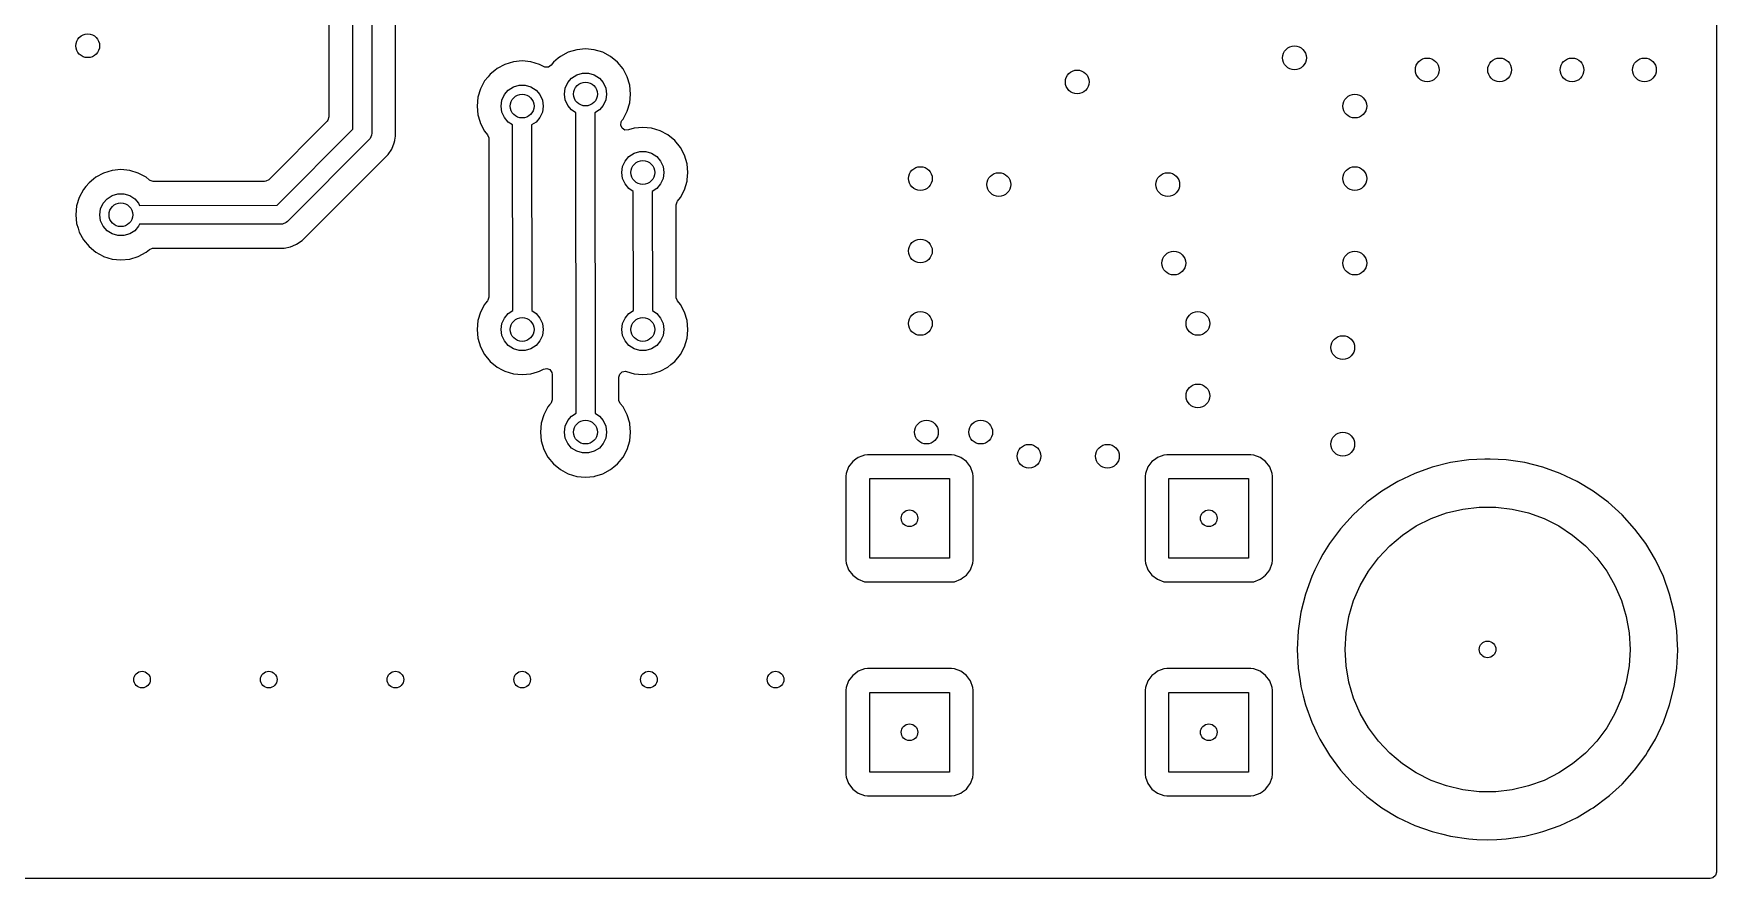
# Model space of a CAD drawing. Extents: x 0.01 to 3.19, y 0.01 to 2.39.
# Drawn here: x 1.795 to 3.19, y 0.01 to 0.71 of the extents above; entities that cross this region are included whole.
import ezdxf

# ---------------------------------------------------------------- set-up
doc = ezdxf.new("R2010")
doc.units = 0
doc.header["$MEASUREMENT"] = 0
doc.layers.add('BLACK', color=7, linetype='CONTINUOUS')

msp = doc.modelspace()

# ---------------------------------------------------------------- linework, layer by layer
at = {"layer": 'BLACK', "linetype": 'CONTINUOUS'}
for p, q in [((3.1896, 2.3846), (3.1896, 0.0154)), ((2.0598, 0.6309), (2.0596, 0.9369)), ((2.0752, 0.9369), (2.0754, 0.6275)), ((2.0399, 0.9257), (2.0399, 0.641)), ((2.0951, 0.65), (2.0951, 0.9257)), ((2.2525, 0.6974), (2.2452, 0.6967)), ((2.2598, 0.6967), (2.2525, 0.6974)), ((2.2525, 0.6974), (2.2525, 0.6974)), ((2.1857, 0.6846), (2.1792, 0.6811)), ((2.1927, 0.6867), (2.1857, 0.6846)), ((2.2, 0.6874), (2.1927, 0.6867)), ((2.1927, 0.6867), (2.1927, 0.6867)), ((2.1927, 0.6867), (2.1927, 0.6867)), ((2.2073, 0.6867), (2.2, 0.6874)), ((2.2, 0.6874), (2.2, 0.6874)), ((2.2143, 0.6846), (2.2073, 0.6867)), ((2.2073, 0.6867), (2.2073, 0.6867)), ((2.2073, 0.6867), (2.2073, 0.6867)), ((2.2178, 0.6827), (2.2143, 0.6846)), ((2.224, 0.6839), (2.2217, 0.6823)), ((2.2261, 0.6864), (2.224, 0.6839)), ((2.2299, 0.6896), (2.2261, 0.6864)), ((2.2317, 0.6911), (2.2299, 0.6896)), ((2.2382, 0.6946), (2.2317, 0.6911)), ((2.2317, 0.6911), (2.2317, 0.6911)), ((2.2317, 0.6911), (2.2317, 0.6911)), ((2.2452, 0.6967), (2.2382, 0.6946)), ((2.2452, 0.6967), (2.2452, 0.6967)), ((2.2452, 0.6967), (2.2452, 0.6967)), ((2.2668, 0.6946), (2.2598, 0.6967)), ((2.2598, 0.6967), (2.2598, 0.6967)), ((2.2598, 0.6967), (2.2598, 0.6967)), ((2.2733, 0.6911), (2.2668, 0.6946)), ((2.2789, 0.6864), (2.2733, 0.6911)), ((2.2836, 0.6808), (2.2789, 0.6864)), ((2.1689, 0.6708), (2.1654, 0.6643)), ((2.1718, 0.6743), (2.1689, 0.6708)), ((2.1689, 0.6708), (2.1689, 0.6708)), ((2.1736, 0.6764), (2.1718, 0.6743)), ((2.1774, 0.6796), (2.1736, 0.6764)), ((2.1792, 0.6811), (2.1774, 0.6796)), ((2.1792, 0.6811), (2.1792, 0.6811)), ((2.1792, 0.6811), (2.1792, 0.6811)), ((2.2189, 0.6823), (2.2178, 0.6827)), ((2.2217, 0.6823), (2.2189, 0.6823)), ((2.2357, 0.6649), (2.2378, 0.6695)), ((2.2378, 0.6695), (2.241, 0.6732)), ((2.241, 0.6732), (2.2452, 0.6759)), ((2.2452, 0.6759), (2.25, 0.6773)), ((2.25, 0.6773), (2.255, 0.6773)), ((2.255, 0.6773), (2.2598, 0.6759)), ((2.2598, 0.6759), (2.264, 0.6732)), ((2.264, 0.6732), (2.2672, 0.6695)), ((2.2672, 0.6695), (2.2693, 0.6649)), ((2.2871, 0.6743), (2.2836, 0.6808)), ((2.2892, 0.6673), (2.2871, 0.6743)), ((2.1633, 0.6573), (2.1626, 0.65)), ((2.1654, 0.6643), (2.1633, 0.6573)), ((2.1633, 0.6573), (2.1633, 0.6573)), ((2.1633, 0.6573), (2.1633, 0.6573)), ((2.1832, 0.6549), (2.1853, 0.6595)), ((2.1853, 0.6595), (2.1885, 0.6632)), ((2.1885, 0.6632), (2.1927, 0.6659)), ((2.1927, 0.6659), (2.1975, 0.6673)), ((2.1975, 0.6673), (2.2025, 0.6673)), ((2.2025, 0.6673), (2.2073, 0.6659)), ((2.2073, 0.6659), (2.2115, 0.6632)), ((2.2115, 0.6632), (2.2147, 0.6595)), ((2.2147, 0.6595), (2.2168, 0.6549)), ((2.235, 0.66), (2.2357, 0.6649)), ((2.2357, 0.6551), (2.235, 0.66)), ((2.2693, 0.6649), (2.27, 0.66)), ((2.27, 0.66), (2.2693, 0.6551)), ((2.2899, 0.66), (2.2892, 0.6673)), ((2.2892, 0.6527), (2.2899, 0.66)), ((2.0951, 0.6248), (2.0951, 0.65)), ((2.1626, 0.65), (2.1633, 0.6427)), ((2.1626, 0.65), (2.1626, 0.65)), ((2.1633, 0.6427), (2.1633, 0.6427)), ((2.1633, 0.6427), (2.1633, 0.6427)), ((2.1633, 0.6427), (2.1649, 0.6375)), ((2.1825, 0.65), (2.1832, 0.6549)), ((2.1832, 0.6451), (2.1825, 0.65)), ((2.1853, 0.6405), (2.1832, 0.6451)), ((2.2168, 0.6451), (2.2147, 0.6405)), ((2.2168, 0.6549), (2.2175, 0.65)), ((2.2175, 0.65), (2.2168, 0.6451)), ((2.2378, 0.6505), (2.2357, 0.6551)), ((2.241, 0.6468), (2.2378, 0.6505)), ((2.2446, 0.6444), (2.241, 0.6468)), ((2.2448, 0.3956), (2.2446, 0.6444)), ((2.264, 0.6468), (2.2602, 0.6444)), ((2.2602, 0.6444), (2.2604, 0.3956)), ((2.2672, 0.6505), (2.264, 0.6468)), ((2.2693, 0.6551), (2.2672, 0.6505)), ((2.2836, 0.6392), (2.2871, 0.6457)), ((2.2871, 0.6457), (2.2892, 0.6527)), ((2.0385, 0.6375), (1.99, 0.589)), ((1.9969, 0.5679), (2.0598, 0.6309)), ((2.0391, 0.6383), (2.0385, 0.6375)), ((2.0399, 0.641), (2.0391, 0.6383)), ((2.0754, 0.6275), (2.0752, 0.626)), ((2.1649, 0.6375), (2.1654, 0.6357)), ((2.1654, 0.6357), (2.1689, 0.6292)), ((2.1689, 0.6292), (2.1713, 0.6263)), ((2.1885, 0.6368), (2.1853, 0.6405)), ((2.1921, 0.6344), (2.1885, 0.6368)), ((2.1923, 0.4806), (2.1921, 0.6344)), ((2.2115, 0.6368), (2.2077, 0.6344)), ((2.2077, 0.6344), (2.2079, 0.4806)), ((2.2147, 0.6405), (2.2115, 0.6368)), ((2.2817, 0.6343), (2.282, 0.637)), ((2.2828, 0.6317), (2.2817, 0.6343)), ((2.282, 0.637), (2.2827, 0.6382)), ((2.2827, 0.6382), (2.2836, 0.6392)), ((2.2852, 0.6302), (2.2828, 0.6317)), ((2.2836, 0.6392), (2.2836, 0.6392)), ((2.2836, 0.6392), (2.2836, 0.6392)), ((2.288, 0.6303), (2.2852, 0.6302)), ((2.2927, 0.6317), (2.288, 0.6303)), ((2.3, 0.6324), (2.2927, 0.6317)), ((2.3073, 0.6317), (2.3, 0.6324)), ((2.3, 0.6324), (2.3, 0.6324)), ((2.3143, 0.6296), (2.3073, 0.6317)), ((2.3073, 0.6317), (2.3073, 0.6317)), ((2.3073, 0.6317), (2.3073, 0.6317)), ((2.3208, 0.6261), (2.3143, 0.6296)), ((2.074, 0.6231), (2.0056, 0.5544)), ((2.0752, 0.626), (2.074, 0.6231)), ((2.0889, 0.6099), (2.0919, 0.6144)), ((2.0919, 0.6144), (2.094, 0.6195)), ((2.094, 0.6195), (2.0944, 0.6214)), ((2.094, 0.6195), (2.094, 0.6195)), ((2.094, 0.6195), (2.094, 0.6195)), ((2.0944, 0.6214), (2.0949, 0.6237)), ((2.0944, 0.6214), (2.0944, 0.6214)), ((2.0949, 0.6237), (2.0951, 0.6248)), ((2.1713, 0.6263), (2.1724, 0.6237)), ((2.1724, 0.6237), (2.1724, 0.6232)), ((2.1724, 0.6232), (2.1724, 0.4918)), ((2.3264, 0.6214), (2.3208, 0.6261)), ((2.3311, 0.6158), (2.3264, 0.6214)), ((2.3346, 0.6093), (2.3311, 0.6158)), ((2.0176, 0.5386), (2.0889, 0.6099)), ((2.2825, 0.595), (2.2832, 0.5999)), ((2.2832, 0.5999), (2.2853, 0.6045)), ((2.2853, 0.6045), (2.2885, 0.6082)), ((2.2885, 0.6082), (2.2927, 0.6109)), ((2.2927, 0.6109), (2.2975, 0.6123)), ((2.2975, 0.6123), (2.3025, 0.6123)), ((2.3025, 0.6123), (2.3073, 0.6109)), ((2.3073, 0.6109), (2.3115, 0.6082)), ((2.3115, 0.6082), (2.3147, 0.6045)), ((2.3147, 0.6045), (2.3168, 0.5999)), ((2.3168, 0.5999), (2.3175, 0.595)), ((2.3367, 0.6023), (2.3346, 0.6093)), ((2.3374, 0.595), (2.3367, 0.6023)), ((2.3367, 0.6023), (2.3367, 0.6023)), ((2.3367, 0.6023), (2.3367, 0.6023)), ((1.8411, 0.5864), (1.8384, 0.5833)), ((1.8449, 0.5896), (1.8411, 0.5864)), ((1.8467, 0.5911), (1.8449, 0.5896)), ((1.8532, 0.5946), (1.8467, 0.5911)), ((1.8467, 0.5911), (1.8467, 0.5911)), ((1.8467, 0.5911), (1.8467, 0.5911)), ((1.8602, 0.5967), (1.8532, 0.5946)), ((1.8675, 0.5974), (1.8602, 0.5967)), ((1.8602, 0.5967), (1.8602, 0.5967)), ((1.8602, 0.5967), (1.8602, 0.5967)), ((1.8748, 0.5967), (1.8675, 0.5974)), ((1.8675, 0.5974), (1.8675, 0.5974)), ((1.8818, 0.5946), (1.8748, 0.5967)), ((1.8748, 0.5967), (1.8748, 0.5967)), ((1.8748, 0.5967), (1.8748, 0.5967)), ((1.8883, 0.5911), (1.8818, 0.5946)), ((1.8908, 0.589), (1.8883, 0.5911)), ((1.8912, 0.5887), (1.8908, 0.589)), ((1.8917, 0.5884), (1.8912, 0.5887)), ((1.8943, 0.5876), (1.8917, 0.5884)), ((1.9865, 0.5876), (1.8943, 0.5876)), ((1.9876, 0.5877), (1.9865, 0.5876)), ((1.99, 0.589), (1.9876, 0.5877)), ((2.2832, 0.5901), (2.2825, 0.595)), ((2.2853, 0.5855), (2.2832, 0.5901)), ((2.3168, 0.5901), (2.3147, 0.5855)), ((2.3175, 0.595), (2.3168, 0.5901)), ((2.3346, 0.5807), (2.3367, 0.5877)), ((2.3367, 0.5877), (2.3368, 0.589)), ((2.3368, 0.589), (2.3374, 0.595)), ((2.3374, 0.595), (2.3374, 0.595)), ((1.8329, 0.5743), (1.8308, 0.5673)), ((1.8364, 0.5808), (1.8329, 0.5743)), ((1.8384, 0.5833), (1.8364, 0.5808)), ((1.8364, 0.5808), (1.8364, 0.5808)), ((1.8528, 0.5695), (1.856, 0.5732)), ((1.856, 0.5732), (1.8602, 0.5759)), ((1.8602, 0.5759), (1.865, 0.5773)), ((1.865, 0.5773), (1.87, 0.5773)), ((1.87, 0.5773), (1.8748, 0.5759)), ((1.8748, 0.5759), (1.879, 0.5732)), ((1.879, 0.5732), (1.8822, 0.5695)), ((2.2885, 0.5818), (2.2853, 0.5855)), ((2.2921, 0.5794), (2.2885, 0.5818)), ((2.2923, 0.4806), (2.2921, 0.5794)), ((2.3115, 0.5818), (2.3077, 0.5794)), ((2.3077, 0.5794), (2.3079, 0.4806)), ((2.3147, 0.5855), (2.3115, 0.5818)), ((2.3287, 0.5713), (2.3311, 0.5742)), ((2.3311, 0.5742), (2.3346, 0.5807)), ((2.3311, 0.5742), (2.3311, 0.5742)), ((1.8308, 0.5673), (1.8301, 0.56)), ((1.8301, 0.56), (1.8301, 0.56)), ((1.8301, 0.56), (1.8308, 0.5527)), ((1.8308, 0.5673), (1.8308, 0.5673)), ((1.8308, 0.5673), (1.8308, 0.5673)), ((1.85, 0.56), (1.8507, 0.5649)), ((1.8507, 0.5551), (1.85, 0.56)), ((1.8507, 0.5649), (1.8528, 0.5695)), ((1.8822, 0.5695), (1.883, 0.5677)), ((1.883, 0.5677), (1.9969, 0.5679)), ((2.3276, 0.5682), (2.3284, 0.5708)), ((2.3276, 0.4918), (2.3276, 0.5682)), ((2.3284, 0.5708), (2.3287, 0.5713)), ((1.8308, 0.5527), (1.8308, 0.5527)), ((1.8308, 0.5527), (1.8308, 0.5527)), ((1.8308, 0.5527), (1.832, 0.5489)), ((1.832, 0.5489), (1.8329, 0.5457)), ((1.8329, 0.5457), (1.8364, 0.5392)), ((1.8528, 0.5505), (1.8507, 0.5551)), ((1.856, 0.5468), (1.8528, 0.5505)), ((1.8602, 0.5441), (1.856, 0.5468)), ((1.865, 0.5427), (1.8602, 0.5441)), ((1.8748, 0.5441), (1.87, 0.5427)), ((1.879, 0.5468), (1.8748, 0.5441)), ((1.8822, 0.5505), (1.879, 0.5468)), ((1.883, 0.5521), (1.8822, 0.5505)), ((2.0015, 0.5523), (1.883, 0.5521)), ((2.0044, 0.5535), (2.0015, 0.5523)), ((2.0056, 0.5544), (2.0044, 0.5535)), ((1.8364, 0.5392), (1.8411, 0.5336)), ((1.8411, 0.5336), (1.8467, 0.5289)), ((1.87, 0.5427), (1.865, 0.5427)), ((1.8883, 0.5289), (1.8912, 0.5313)), ((1.8912, 0.5313), (1.8938, 0.5324)), ((1.8938, 0.5324), (1.8943, 0.5324)), ((1.8943, 0.5324), (2.0027, 0.5324)), ((2.0027, 0.5324), (2.008, 0.5335)), ((2.008, 0.5335), (2.0101, 0.5343)), ((2.008, 0.5335), (2.008, 0.5335)), ((2.0101, 0.5343), (2.0131, 0.5356)), ((2.0131, 0.5356), (2.0176, 0.5386)), ((1.8467, 0.5289), (1.8527, 0.5257)), ((1.8527, 0.5257), (1.8532, 0.5254)), ((1.8532, 0.5254), (1.8602, 0.5233)), ((1.8602, 0.5233), (1.8602, 0.5233)), ((1.8602, 0.5233), (1.8602, 0.5233)), ((1.8602, 0.5233), (1.8675, 0.5226)), ((1.8675, 0.5226), (1.8748, 0.5233)), ((1.8675, 0.5226), (1.8675, 0.5226)), ((1.8675, 0.5226), (1.8675, 0.5226)), ((1.8748, 0.5233), (1.8818, 0.5254)), ((1.8748, 0.5233), (1.8748, 0.5233)), ((1.8748, 0.5233), (1.8748, 0.5233)), ((1.8818, 0.5254), (1.8883, 0.5289)), ((2.1713, 0.4887), (2.1697, 0.4868)), ((2.1716, 0.4892), (2.1713, 0.4887)), ((2.1724, 0.4918), (2.1716, 0.4892)), ((2.3276, 0.4913), (2.3276, 0.4918)), ((2.3287, 0.4887), (2.3276, 0.4913)), ((2.3311, 0.4858), (2.3287, 0.4887)), ((2.1654, 0.4793), (2.1633, 0.4723)), ((2.1689, 0.4858), (2.1654, 0.4793)), ((2.1654, 0.4793), (2.1654, 0.4793)), ((2.1697, 0.4868), (2.1689, 0.4858)), ((2.1832, 0.4699), (2.1853, 0.4745)), ((2.1853, 0.4745), (2.1885, 0.4782)), ((2.1885, 0.4782), (2.1923, 0.4806)), ((2.2079, 0.4806), (2.2115, 0.4782)), ((2.2115, 0.4782), (2.2147, 0.4745)), ((2.2147, 0.4745), (2.2168, 0.4699)), ((2.2832, 0.4699), (2.2853, 0.4745)), ((2.2853, 0.4745), (2.2885, 0.4782)), ((2.2885, 0.4782), (2.2923, 0.4806)), ((2.3079, 0.4806), (2.3115, 0.4782)), ((2.3115, 0.4782), (2.3147, 0.4745)), ((2.3147, 0.4745), (2.3168, 0.4699)), ((2.3346, 0.4793), (2.3311, 0.4858)), ((2.3367, 0.4723), (2.3346, 0.4793)), ((2.1633, 0.4723), (2.1626, 0.465)), ((2.1626, 0.465), (2.1626, 0.465)), ((2.1626, 0.465), (2.1633, 0.4577)), ((2.1633, 0.4723), (2.1633, 0.4723)), ((2.1633, 0.4723), (2.1633, 0.4723)), ((2.1825, 0.465), (2.1832, 0.4699)), ((2.1832, 0.4601), (2.1825, 0.465)), ((2.2168, 0.4699), (2.2175, 0.465)), ((2.2175, 0.465), (2.2168, 0.4601)), ((2.2825, 0.465), (2.2832, 0.4699)), ((2.2832, 0.4601), (2.2825, 0.465)), ((2.3168, 0.4699), (2.3175, 0.465)), ((2.3175, 0.465), (2.3168, 0.4601)), ((2.3374, 0.465), (2.3367, 0.4723)), ((2.3367, 0.4723), (2.3367, 0.4723)), ((2.3367, 0.4723), (2.3367, 0.4723)), ((2.3367, 0.4577), (2.337, 0.4608)), ((2.337, 0.4608), (2.3374, 0.465)), ((2.3374, 0.465), (2.3374, 0.465)), ((2.1633, 0.4577), (2.1633, 0.4577)), ((2.1633, 0.4577), (2.1633, 0.4577)), ((2.1633, 0.4577), (2.1643, 0.4543)), ((2.1643, 0.4543), (2.1654, 0.4507)), ((2.1654, 0.4507), (2.1689, 0.4442)), ((2.1853, 0.4555), (2.1832, 0.4601)), ((2.1885, 0.4518), (2.1853, 0.4555)), ((2.1927, 0.4491), (2.1885, 0.4518)), ((2.1975, 0.4477), (2.1927, 0.4491)), ((2.2025, 0.4477), (2.1975, 0.4477)), ((2.2073, 0.4491), (2.2025, 0.4477)), ((2.2115, 0.4518), (2.2073, 0.4491)), ((2.2147, 0.4555), (2.2115, 0.4518)), ((2.2168, 0.4601), (2.2147, 0.4555)), ((2.2853, 0.4555), (2.2832, 0.4601)), ((2.2885, 0.4518), (2.2853, 0.4555)), ((2.2927, 0.4491), (2.2885, 0.4518)), ((2.2975, 0.4477), (2.2927, 0.4491)), ((2.3025, 0.4477), (2.2975, 0.4477)), ((2.3073, 0.4491), (2.3025, 0.4477)), ((2.3115, 0.4518), (2.3073, 0.4491)), ((2.3147, 0.4555), (2.3115, 0.4518)), ((2.3168, 0.4601), (2.3147, 0.4555)), ((2.3311, 0.4442), (2.3346, 0.4507)), ((2.3346, 0.4507), (2.3367, 0.4577)), ((2.1689, 0.4442), (2.1736, 0.4386)), ((2.1736, 0.4386), (2.1792, 0.4339)), ((2.1792, 0.4339), (2.1834, 0.4317)), ((2.2176, 0.4322), (2.2204, 0.4328)), ((2.2204, 0.4328), (2.223, 0.4318)), ((2.3143, 0.4304), (2.3208, 0.4339)), ((2.3208, 0.4339), (2.3233, 0.4359)), ((2.3208, 0.4339), (2.3208, 0.4339)), ((2.3233, 0.4359), (2.3264, 0.4386)), ((2.3264, 0.4386), (2.3311, 0.4442)), ((2.1834, 0.4317), (2.1857, 0.4304)), ((2.1857, 0.4304), (2.1927, 0.4283)), ((2.1927, 0.4283), (2.1927, 0.4283)), ((2.1927, 0.4283), (2.1927, 0.4283)), ((2.1927, 0.4283), (2.2, 0.4276)), ((2.2, 0.4276), (2.2073, 0.4283)), ((2.2, 0.4276), (2.2, 0.4276)), ((2.2, 0.4276), (2.2, 0.4276)), ((2.2073, 0.4283), (2.2127, 0.43)), ((2.2073, 0.4283), (2.2073, 0.4283)), ((2.2073, 0.4283), (2.2073, 0.4283)), ((2.2127, 0.43), (2.2143, 0.4304)), ((2.2143, 0.4304), (2.2176, 0.4322)), ((2.223, 0.4318), (2.2246, 0.4295)), ((2.2246, 0.4295), (2.2249, 0.4278)), ((2.2249, 0.4278), (2.2249, 0.4068)), ((2.2801, 0.4255), (2.2809, 0.4281)), ((2.2801, 0.4068), (2.2801, 0.4255)), ((2.2809, 0.4281), (2.283, 0.43)), ((2.283, 0.43), (2.2857, 0.4304)), ((2.2857, 0.4304), (2.2865, 0.4302)), ((2.2865, 0.4302), (2.2927, 0.4283)), ((2.2927, 0.4283), (2.3, 0.4276)), ((2.3, 0.4276), (2.3073, 0.4283)), ((2.3, 0.4276), (2.3, 0.4276)), ((2.3, 0.4276), (2.3, 0.4276)), ((2.3073, 0.4283), (2.3143, 0.4304)), ((2.3073, 0.4283), (2.3073, 0.4283)), ((2.3073, 0.4283), (2.3073, 0.4283)), ((2.2249, 0.4068), (2.2241, 0.4042)), ((2.2801, 0.4063), (2.2801, 0.4068)), ((2.2812, 0.4037), (2.2801, 0.4063)), ((2.2179, 0.3943), (2.2158, 0.3873)), ((2.2214, 0.4008), (2.2179, 0.3943)), ((2.2179, 0.3943), (2.2179, 0.3943)), ((2.2228, 0.4025), (2.2214, 0.4008)), ((2.2238, 0.4037), (2.2228, 0.4025)), ((2.2241, 0.4042), (2.2238, 0.4037)), ((2.2378, 0.3895), (2.241, 0.3932)), ((2.241, 0.3932), (2.2448, 0.3956)), ((2.2604, 0.3956), (2.264, 0.3932)), ((2.264, 0.3932), (2.2672, 0.3895)), ((2.2836, 0.4008), (2.2812, 0.4037)), ((2.2871, 0.3943), (2.2836, 0.4008)), ((2.2892, 0.3873), (2.2871, 0.3943)), ((2.2158, 0.3873), (2.2151, 0.38)), ((2.2151, 0.38), (2.2151, 0.38)), ((2.2151, 0.38), (2.2158, 0.3727)), ((2.2158, 0.3873), (2.2158, 0.3873)), ((2.2158, 0.3873), (2.2158, 0.3873)), ((2.235, 0.38), (2.2357, 0.3849)), ((2.2357, 0.3751), (2.235, 0.38)), ((2.2357, 0.3849), (2.2378, 0.3895)), ((2.2672, 0.3895), (2.2693, 0.3849)), ((2.2693, 0.3849), (2.27, 0.38)), ((2.27, 0.38), (2.2693, 0.3751)), ((2.2892, 0.3869), (2.2892, 0.3873)), ((2.2892, 0.3873), (2.2892, 0.3873)), ((2.2892, 0.3873), (2.2892, 0.3873)), ((2.2899, 0.38), (2.2892, 0.3869)), ((2.2892, 0.3727), (2.2899, 0.38)), ((2.2158, 0.3727), (2.2179, 0.3657)), ((2.2179, 0.3657), (2.2214, 0.3592)), ((2.2378, 0.3705), (2.2357, 0.3751)), ((2.241, 0.3668), (2.2378, 0.3705)), ((2.2452, 0.3641), (2.241, 0.3668)), ((2.25, 0.3627), (2.2452, 0.3641)), ((2.255, 0.3627), (2.25, 0.3627)), ((2.2598, 0.3641), (2.255, 0.3627)), ((2.264, 0.3668), (2.2598, 0.3641)), ((2.2672, 0.3705), (2.264, 0.3668)), ((2.2693, 0.3751), (2.2672, 0.3705)), ((2.2836, 0.3592), (2.2871, 0.3657)), ((2.2871, 0.3657), (2.2892, 0.3727)), ((2.2214, 0.3592), (2.2261, 0.3536)), ((2.2261, 0.3536), (2.2317, 0.3489)), ((2.2317, 0.3489), (2.2377, 0.3457)), ((2.2668, 0.3454), (2.2733, 0.3489)), ((2.2733, 0.3489), (2.276, 0.3511)), ((2.2733, 0.3489), (2.2733, 0.3489)), ((2.276, 0.3511), (2.2789, 0.3536)), ((2.2789, 0.3536), (2.2836, 0.3592)), ((2.4705, 0.3511), (2.4685, 0.3458)), ((2.4739, 0.3557), (2.4705, 0.3511)), ((2.4705, 0.3511), (2.4705, 0.3511)), ((2.4766, 0.3577), (2.4739, 0.3557)), ((2.4784, 0.3591), (2.4766, 0.3577)), ((2.4815, 0.3602), (2.4784, 0.3591)), ((2.4784, 0.3591), (2.4784, 0.3591)), ((2.4784, 0.3591), (2.4784, 0.3591)), ((2.4838, 0.361), (2.4815, 0.3602)), ((2.4861, 0.3613), (2.4838, 0.361)), ((2.5559, 0.3613), (2.4861, 0.3613)), ((2.5582, 0.361), (2.5559, 0.3613)), ((2.5635, 0.3591), (2.5582, 0.361)), ((2.5681, 0.3557), (2.5635, 0.3591)), ((2.5715, 0.3511), (2.5681, 0.3557)), ((2.5734, 0.3458), (2.5715, 0.3511)), ((2.7185, 0.3511), (2.7166, 0.3458)), ((2.7219, 0.3557), (2.7185, 0.3511)), ((2.7185, 0.3511), (2.7185, 0.3511)), ((2.7247, 0.3577), (2.7219, 0.3557)), ((2.7265, 0.3591), (2.7247, 0.3577)), ((2.7295, 0.3602), (2.7265, 0.3591)), ((2.7265, 0.3591), (2.7265, 0.3591)), ((2.7265, 0.3591), (2.7265, 0.3591)), ((2.7318, 0.361), (2.7295, 0.3602)), ((2.7341, 0.3613), (2.7318, 0.361)), ((2.8039, 0.3613), (2.7341, 0.3613)), ((2.8062, 0.361), (2.8039, 0.3613)), ((2.8116, 0.3591), (2.8062, 0.361)), ((2.8161, 0.3557), (2.8116, 0.3591)), ((2.8195, 0.3511), (2.8161, 0.3557)), ((2.8215, 0.3458), (2.8195, 0.3511)), ((2.9542, 0.3509), (2.9397, 0.3457)), ((2.9692, 0.3547), (2.9542, 0.3509)), ((2.9845, 0.3569), (2.9692, 0.3547)), ((2.9977, 0.3576), (2.9845, 0.3569)), ((3, 0.3577), (2.9977, 0.3576)), ((3.0022, 0.3576), (3, 0.3577)), ((3, 0.3577), (3, 0.3577)), ((3.0155, 0.3569), (3.0022, 0.3576)), ((3.0308, 0.3547), (3.0155, 0.3569)), ((3.0458, 0.3509), (3.0308, 0.3547)), ((3.0603, 0.3457), (3.0458, 0.3509)), ((2.2377, 0.3457), (2.2382, 0.3454)), ((2.2382, 0.3454), (2.2452, 0.3433)), ((2.2452, 0.3433), (2.2452, 0.3433)), ((2.2452, 0.3433), (2.2452, 0.3433)), ((2.2452, 0.3433), (2.2525, 0.3426)), ((2.2525, 0.3426), (2.2598, 0.3433)), ((2.2525, 0.3426), (2.2525, 0.3426)), ((2.2525, 0.3426), (2.2525, 0.3426)), ((2.2598, 0.3433), (2.2603, 0.3435)), ((2.2598, 0.3433), (2.2598, 0.3433)), ((2.2598, 0.3433), (2.2598, 0.3433)), ((2.2603, 0.3435), (2.2668, 0.3454)), ((2.4685, 0.3458), (2.4683, 0.3435)), ((2.4683, 0.3435), (2.4683, 0.2737)), ((2.488, 0.2756), (2.488, 0.3416)), ((2.488, 0.3416), (2.554, 0.3416)), ((2.554, 0.3416), (2.554, 0.2756)), ((2.5737, 0.3435), (2.5734, 0.3458)), ((2.5737, 0.2737), (2.5737, 0.3435)), ((2.5737, 0.3435), (2.5737, 0.3435)), ((2.7166, 0.3458), (2.7163, 0.3435)), ((2.7163, 0.3435), (2.7163, 0.2737)), ((2.736, 0.2756), (2.736, 0.3416)), ((2.736, 0.3416), (2.802, 0.3416)), ((2.802, 0.3416), (2.802, 0.2756)), ((2.8217, 0.3435), (2.8215, 0.3458)), ((2.8217, 0.2737), (2.8217, 0.3435)), ((2.9257, 0.3391), (2.9124, 0.3311)), ((2.9397, 0.3457), (2.9257, 0.3391)), ((3.0743, 0.3391), (3.0603, 0.3457)), ((3.0876, 0.3311), (3.0743, 0.3391)), ((2.9, 0.3219), (2.8885, 0.3115)), ((2.9124, 0.3311), (2.9, 0.3219)), ((2.9, 0.3219), (2.9, 0.3219)), ((2.9, 0.3219), (2.9, 0.3219)), ((2.9124, 0.3311), (2.9124, 0.3311)), ((3.1, 0.3219), (3.0876, 0.3311)), ((3.1115, 0.3115), (3.1, 0.3219)), ((2.8885, 0.3115), (2.8781, 0.3)), ((2.9409, 0.3023), (2.9532, 0.3085)), ((2.9532, 0.3085), (2.9661, 0.3131)), ((2.9661, 0.3131), (2.9795, 0.3163)), ((2.9795, 0.3163), (2.9931, 0.3179)), ((2.9931, 0.3179), (3.0069, 0.3179)), ((3.0069, 0.3179), (3.0205, 0.3163)), ((3.0205, 0.3163), (3.0339, 0.3131)), ((3.0339, 0.3131), (3.0468, 0.3085)), ((3.0468, 0.3085), (3.0591, 0.3023)), ((3.1219, 0.3), (3.1115, 0.3115)), ((2.8781, 0.3), (2.8689, 0.2876)), ((2.8781, 0.3), (2.8781, 0.3)), ((2.9189, 0.2859), (2.9295, 0.2947)), ((2.9295, 0.2947), (2.9409, 0.3023)), ((3.0591, 0.3023), (3.0705, 0.2947)), ((3.0705, 0.2947), (3.0811, 0.2859)), ((3.1221, 0.2997), (3.1219, 0.3)), ((3.1219, 0.3), (3.1219, 0.3)), ((3.1219, 0.3), (3.1219, 0.3)), ((3.1311, 0.2876), (3.1221, 0.2997)), ((2.8689, 0.2876), (2.8636, 0.2788)), ((2.9095, 0.2759), (2.9189, 0.2859)), ((3.0811, 0.2859), (3.0905, 0.2759)), ((3.1391, 0.2743), (3.1311, 0.2876)), ((2.4683, 0.2737), (2.4683, 0.2737)), ((2.4683, 0.2737), (2.4685, 0.2714)), ((2.4685, 0.2714), (2.4685, 0.2714)), ((2.4685, 0.2714), (2.4705, 0.266)), ((2.4705, 0.266), (2.4705, 0.266)), ((2.4705, 0.266), (2.4739, 0.2615)), ((2.554, 0.2756), (2.488, 0.2756)), ((2.5698, 0.2638), (2.5715, 0.266)), ((2.5715, 0.266), (2.5734, 0.2714)), ((2.5715, 0.266), (2.5715, 0.266)), ((2.5715, 0.266), (2.5715, 0.266)), ((2.5734, 0.2714), (2.5737, 0.2737)), ((2.5734, 0.2714), (2.5734, 0.2714)), ((2.7163, 0.2737), (2.7163, 0.2737)), ((2.7163, 0.2737), (2.7166, 0.2714)), ((2.7166, 0.2714), (2.7166, 0.2714)), ((2.7166, 0.2714), (2.7185, 0.266)), ((2.7185, 0.266), (2.7185, 0.266)), ((2.7185, 0.266), (2.7219, 0.2615)), ((2.802, 0.2756), (2.736, 0.2756)), ((2.8178, 0.2638), (2.8195, 0.266)), ((2.8195, 0.266), (2.8215, 0.2714)), ((2.8195, 0.266), (2.8195, 0.266)), ((2.8195, 0.266), (2.8195, 0.266)), ((2.8215, 0.2714), (2.8217, 0.2737)), ((2.8215, 0.2714), (2.8215, 0.2714)), ((2.857, 0.266), (2.8543, 0.2603)), ((2.8609, 0.2743), (2.857, 0.266)), ((2.8636, 0.2788), (2.8609, 0.2743)), ((2.9013, 0.2649), (2.9095, 0.2759)), ((3.0905, 0.2759), (3.0987, 0.2649)), ((3.1457, 0.2603), (3.1391, 0.2743)), ((2.4739, 0.2615), (2.4784, 0.2581)), ((2.4784, 0.2581), (2.4784, 0.2581)), ((2.4784, 0.2581), (2.4838, 0.2561)), ((2.4838, 0.2561), (2.4838, 0.2561)), ((2.4838, 0.2561), (2.4861, 0.2559)), ((2.4861, 0.2559), (2.4861, 0.2559)), ((2.4861, 0.2559), (2.5559, 0.2559)), ((2.5559, 0.2559), (2.5582, 0.2561)), ((2.5559, 0.2559), (2.5559, 0.2559)), ((2.5582, 0.2561), (2.5635, 0.2581)), ((2.5582, 0.2561), (2.5582, 0.2561)), ((2.5635, 0.2581), (2.565, 0.2592)), ((2.5635, 0.2581), (2.5635, 0.2581)), ((2.5635, 0.2581), (2.5635, 0.2581)), ((2.565, 0.2592), (2.5681, 0.2615)), ((2.5681, 0.2615), (2.5698, 0.2638)), ((2.7219, 0.2615), (2.7265, 0.2581)), ((2.7265, 0.2581), (2.7265, 0.2581)), ((2.7265, 0.2581), (2.7318, 0.2561)), ((2.7318, 0.2561), (2.7318, 0.2561)), ((2.7318, 0.2561), (2.7341, 0.2559)), ((2.7341, 0.2559), (2.7341, 0.2559)), ((2.7341, 0.2559), (2.8039, 0.2559)), ((2.8039, 0.2559), (2.8062, 0.2561)), ((2.8039, 0.2559), (2.8039, 0.2559)), ((2.8062, 0.2561), (2.8116, 0.2581)), ((2.8062, 0.2561), (2.8062, 0.2561)), ((2.8116, 0.2581), (2.8131, 0.2592)), ((2.8116, 0.2581), (2.8116, 0.2581)), ((2.8116, 0.2581), (2.8116, 0.2581)), ((2.8131, 0.2592), (2.8161, 0.2615)), ((2.8161, 0.2615), (2.8178, 0.2638)), ((2.8543, 0.2603), (2.8491, 0.2458)), ((2.889, 0.2404), (2.8945, 0.253)), ((2.8945, 0.253), (2.9013, 0.2649)), ((3.0987, 0.2649), (3.1055, 0.253)), ((3.1055, 0.253), (3.111, 0.2404)), ((3.1509, 0.2458), (3.1457, 0.2603)), ((2.8491, 0.2458), (2.8453, 0.2308)), ((2.8491, 0.2458), (2.8491, 0.2458)), ((2.8851, 0.2272), (2.889, 0.2404)), ((3.111, 0.2404), (3.1149, 0.2272)), ((3.1547, 0.2308), (3.1509, 0.2458)), ((2.8453, 0.2308), (2.8431, 0.2155)), ((2.8453, 0.2308), (2.8453, 0.2308)), ((2.8827, 0.2137), (2.8851, 0.2272)), ((3.1149, 0.2272), (3.1173, 0.2137)), ((3.1569, 0.2155), (3.1547, 0.2308)), ((2.8431, 0.2155), (2.8423, 0.2)), ((2.8431, 0.2155), (2.8431, 0.2155)), ((2.8819, 0.2), (2.8827, 0.2137)), ((3.1173, 0.2137), (3.1181, 0.2)), ((3.1575, 0.2035), (3.1569, 0.2155)), ((2.8423, 0.2), (2.8431, 0.1845)), ((2.8423, 0.2), (2.8423, 0.2)), ((2.8827, 0.1863), (2.8819, 0.2)), ((3.1181, 0.2), (3.1173, 0.1863)), ((3.1569, 0.1845), (3.1577, 0.1995)), ((3.1577, 0.2), (3.1575, 0.2035)), ((3.1577, 0.1995), (3.1577, 0.2)), ((3.1577, 0.2), (3.1577, 0.2)), ((2.4784, 0.1819), (2.4762, 0.1802)), ((2.4815, 0.183), (2.4784, 0.1819)), ((2.4784, 0.1819), (2.4784, 0.1819)), ((2.4784, 0.1819), (2.4784, 0.1819)), ((2.4838, 0.1839), (2.4815, 0.183)), ((2.4861, 0.1841), (2.4838, 0.1839)), ((2.5559, 0.1841), (2.4861, 0.1841)), ((2.5582, 0.1839), (2.5559, 0.1841)), ((2.5635, 0.1819), (2.5582, 0.1839)), ((2.5681, 0.1785), (2.5635, 0.1819)), ((2.7265, 0.1819), (2.7242, 0.1802)), ((2.7295, 0.183), (2.7265, 0.1819)), ((2.7265, 0.1819), (2.7265, 0.1819)), ((2.7265, 0.1819), (2.7265, 0.1819)), ((2.7318, 0.1839), (2.7295, 0.183)), ((2.7341, 0.1841), (2.7318, 0.1839)), ((2.8039, 0.1841), (2.7341, 0.1841)), ((2.8062, 0.1839), (2.8039, 0.1841)), ((2.8116, 0.1819), (2.8062, 0.1839)), ((2.8161, 0.1785), (2.8116, 0.1819)), ((2.8431, 0.1845), (2.8431, 0.1845)), ((2.8431, 0.1845), (2.8446, 0.174)), ((2.8851, 0.1728), (2.8827, 0.1863)), ((3.1173, 0.1863), (3.1149, 0.1728)), ((3.1547, 0.1692), (3.1569, 0.1845)), ((2.4685, 0.1686), (2.4683, 0.1663)), ((2.4705, 0.174), (2.4685, 0.1686)), ((2.4739, 0.1785), (2.4705, 0.174)), ((2.4705, 0.174), (2.4705, 0.174)), ((2.4762, 0.1802), (2.4739, 0.1785)), ((2.5715, 0.174), (2.5681, 0.1785)), ((2.5734, 0.1686), (2.5715, 0.174)), ((2.5737, 0.1663), (2.5734, 0.1686)), ((2.7166, 0.1686), (2.7163, 0.1663)), ((2.7185, 0.174), (2.7166, 0.1686)), ((2.7219, 0.1785), (2.7185, 0.174)), ((2.7185, 0.174), (2.7185, 0.174)), ((2.7242, 0.1802), (2.7219, 0.1785)), ((2.8195, 0.174), (2.8161, 0.1785)), ((2.8215, 0.1686), (2.8195, 0.174)), ((2.8217, 0.1663), (2.8215, 0.1686)), ((2.8446, 0.174), (2.8453, 0.1692)), ((2.8453, 0.1692), (2.8472, 0.1617)), ((2.889, 0.1596), (2.8851, 0.1728)), ((3.1149, 0.1728), (3.111, 0.1596)), ((3.1509, 0.1542), (3.1547, 0.1692)), ((2.4683, 0.1663), (2.4683, 0.0965)), ((2.488, 0.0984), (2.488, 0.1644)), ((2.488, 0.1644), (2.554, 0.1644)), ((2.554, 0.1644), (2.554, 0.0984)), ((2.5737, 0.0965), (2.5737, 0.1663)), ((2.5737, 0.1663), (2.5737, 0.1663)), ((2.7163, 0.1663), (2.7163, 0.0965)), ((2.736, 0.0984), (2.736, 0.1644)), ((2.736, 0.1644), (2.802, 0.1644)), ((2.802, 0.1644), (2.802, 0.0984)), ((2.8217, 0.0965), (2.8217, 0.1663)), ((2.8472, 0.1617), (2.8491, 0.1542)), ((2.8491, 0.1542), (2.8543, 0.1397)), ((2.8945, 0.147), (2.889, 0.1596)), ((3.111, 0.1596), (3.1055, 0.147)), ((3.1457, 0.1397), (3.1509, 0.1542)), ((2.8543, 0.1397), (2.8565, 0.135)), ((2.9013, 0.1351), (2.8945, 0.147)), ((3.1055, 0.147), (3.0987, 0.1351)), ((3.1391, 0.1257), (3.1457, 0.1397)), ((2.8565, 0.135), (2.8588, 0.1301)), ((2.8588, 0.1301), (2.8609, 0.1257)), ((2.8609, 0.1257), (2.8689, 0.1124)), ((2.9095, 0.1241), (2.9013, 0.1351)), ((3.0987, 0.1351), (3.0905, 0.1241)), ((3.1325, 0.1148), (3.1391, 0.1257)), ((2.8689, 0.1124), (2.8781, 0.1)), ((2.9189, 0.1141), (2.9095, 0.1241)), ((2.9295, 0.1053), (2.9189, 0.1141)), ((3.0811, 0.1141), (3.0705, 0.1053)), ((3.0905, 0.1241), (3.0811, 0.1141)), ((3.1219, 0.1), (3.1311, 0.1124)), ((3.1311, 0.1124), (3.1325, 0.1148)), ((2.554, 0.0984), (2.488, 0.0984)), ((2.802, 0.0984), (2.736, 0.0984)), ((2.8781, 0.1), (2.8885, 0.0885)), ((2.9409, 0.0977), (2.9295, 0.1053)), ((2.9532, 0.0915), (2.9409, 0.0977)), ((3.0591, 0.0977), (3.0468, 0.0915)), ((3.0705, 0.1053), (3.0591, 0.0977)), ((3.1115, 0.0885), (3.1219, 0.1)), ((3.1219, 0.1), (3.1219, 0.1)), ((3.1219, 0.1), (3.1219, 0.1)), ((2.4683, 0.0965), (2.4683, 0.0965)), ((2.4683, 0.0965), (2.4685, 0.0942)), ((2.4685, 0.0942), (2.4685, 0.0942)), ((2.4685, 0.0942), (2.4705, 0.0889)), ((2.4705, 0.0889), (2.4705, 0.0889)), ((2.4705, 0.0889), (2.4739, 0.0843)), ((2.4739, 0.0843), (2.4784, 0.0809)), ((2.565, 0.0821), (2.5681, 0.0843)), ((2.5681, 0.0843), (2.5699, 0.0867)), ((2.5699, 0.0867), (2.5715, 0.0889)), ((2.5715, 0.0889), (2.5734, 0.094)), ((2.5715, 0.0889), (2.5715, 0.0889)), ((2.5715, 0.0889), (2.5715, 0.0889)), ((2.5734, 0.0942), (2.5737, 0.0965)), ((2.5734, 0.094), (2.5734, 0.0942)), ((2.7163, 0.0965), (2.7163, 0.0965)), ((2.7163, 0.0965), (2.7166, 0.0942)), ((2.7166, 0.0942), (2.7166, 0.0942)), ((2.7166, 0.0942), (2.7185, 0.0889)), ((2.7185, 0.0889), (2.7185, 0.0889)), ((2.7185, 0.0889), (2.7219, 0.0843)), ((2.7219, 0.0843), (2.7265, 0.0809)), ((2.8131, 0.0821), (2.8161, 0.0843)), ((2.8161, 0.0843), (2.8179, 0.0867)), ((2.8179, 0.0867), (2.8195, 0.0889)), ((2.8195, 0.0889), (2.8214, 0.094)), ((2.8195, 0.0889), (2.8195, 0.0889)), ((2.8195, 0.0889), (2.8195, 0.0889)), ((2.8214, 0.094), (2.8215, 0.0942)), ((2.8215, 0.0942), (2.8217, 0.0965)), ((2.8885, 0.0885), (2.9, 0.0781)), ((2.9661, 0.0869), (2.9532, 0.0915)), ((2.9795, 0.0837), (2.9661, 0.0869)), ((2.9931, 0.0821), (2.9795, 0.0837)), ((3.0205, 0.0837), (3.0069, 0.0821)), ((3.0339, 0.0869), (3.0205, 0.0837)), ((3.0468, 0.0915), (3.0339, 0.0869)), ((3.101, 0.079), (3.1115, 0.0885)), ((2.4784, 0.0809), (2.4784, 0.0809)), ((2.4784, 0.0809), (2.4838, 0.079)), ((2.4838, 0.079), (2.4838, 0.079)), ((2.4838, 0.079), (2.4861, 0.0787)), ((2.4861, 0.0787), (2.4861, 0.0787)), ((2.4861, 0.0787), (2.5559, 0.0787)), ((2.5559, 0.0787), (2.5582, 0.079)), ((2.5559, 0.0787), (2.5559, 0.0787)), ((2.5582, 0.079), (2.5635, 0.0809)), ((2.5582, 0.079), (2.5582, 0.079)), ((2.5635, 0.0809), (2.565, 0.0821)), ((2.5635, 0.0809), (2.5635, 0.0809)), ((2.5635, 0.0809), (2.5635, 0.0809)), ((2.7265, 0.0809), (2.7265, 0.0809)), ((2.7265, 0.0809), (2.7318, 0.079)), ((2.7318, 0.079), (2.7318, 0.079)), ((2.7318, 0.079), (2.7341, 0.0787)), ((2.7341, 0.0787), (2.7341, 0.0787)), ((2.7341, 0.0787), (2.8039, 0.0787)), ((2.8039, 0.0787), (2.8062, 0.079)), ((2.8039, 0.0787), (2.8039, 0.0787)), ((2.8062, 0.079), (2.8116, 0.0809)), ((2.8062, 0.079), (2.8062, 0.079)), ((2.8116, 0.0809), (2.8131, 0.0821)), ((2.8116, 0.0809), (2.8116, 0.0809)), ((2.8116, 0.0809), (2.8116, 0.0809)), ((2.9, 0.0781), (2.9124, 0.0689)), ((3.0069, 0.0821), (2.9931, 0.0821)), ((3.0876, 0.0689), (3.1, 0.0781)), ((3.1, 0.0781), (3.101, 0.079)), ((2.9124, 0.0689), (2.9257, 0.0609)), ((2.9257, 0.0609), (2.9397, 0.0543)), ((3.0603, 0.0543), (3.0743, 0.0609)), ((3.0743, 0.0609), (3.0854, 0.0676)), ((3.0854, 0.0676), (3.0876, 0.0689)), ((2.9397, 0.0543), (2.9542, 0.0491)), ((2.9542, 0.0491), (2.9617, 0.0472)), ((2.9617, 0.0472), (2.9692, 0.0453)), ((2.9692, 0.0453), (2.9692, 0.0453)), ((2.9692, 0.0453), (2.9692, 0.0453)), ((2.9692, 0.0453), (2.9845, 0.0431)), ((2.9845, 0.0431), (2.9845, 0.0431)), ((2.9845, 0.0431), (2.9845, 0.0431)), ((2.9845, 0.0431), (2.9912, 0.0427)), ((2.9912, 0.0427), (3, 0.0423)), ((3, 0.0423), (3.0077, 0.0427)), ((3, 0.0423), (3, 0.0423)), ((3, 0.0423), (3, 0.0423)), ((3.0077, 0.0427), (3.0155, 0.0431)), ((3.0155, 0.0431), (3.0308, 0.0453)), ((3.0155, 0.0431), (3.0155, 0.0431)), ((3.0155, 0.0431), (3.0155, 0.0431)), ((3.0308, 0.0453), (3.042, 0.0482)), ((3.0308, 0.0453), (3.0308, 0.0453)), ((3.042, 0.0482), (3.0458, 0.0491)), ((3.0458, 0.0491), (3.0603, 0.0543)), ((3.0603, 0.0543), (3.0603, 0.0543)), ((3.1896, 0.0154), (3.1888, 0.0127)), ((3.1846, 0.0104), (0.0154, 0.0104)), ((3.1867, 0.0109), (3.1846, 0.0104)), ((3.1888, 0.0127), (3.1867, 0.0109))]:
    msp.add_line(p, q, dxfattribs=at)
at = {"layer": 'BLACK'}
for centre, radius in [((1.84, 0.7), 0.00984), ((2.84, 0.69), 0.00984), ((2.95, 0.68), 0.00984), ((3.01, 0.68), 0.00984), ((3.07, 0.68), 0.00984), ((3.13, 0.68), 0.00984), ((2.2525, 0.66), 0.00984), ((2.66, 0.67), 0.00984), ((2.2, 0.65), 0.00984), ((2.89, 0.65), 0.00984), ((2.3, 0.595), 0.00984), ((2.53, 0.59), 0.00984), ((2.89, 0.59), 0.00984), ((2.595, 0.585), 0.00984), ((2.735, 0.585), 0.00984), ((1.8675, 0.56), 0.00984), ((2.53, 0.53), 0.00984), ((2.74, 0.52), 0.00984), ((2.89, 0.52), 0.00984), ((2.2, 0.465), 0.00984), ((2.3, 0.465), 0.00984), ((2.53, 0.47), 0.00984), ((2.76, 0.47), 0.00984), ((2.88, 0.45), 0.00984), ((2.76, 0.41), 0.00984), ((2.2525, 0.38), 0.00984), ((2.535, 0.38), 0.00984), ((2.58, 0.38), 0.00984), ((2.88, 0.37), 0.00984), ((2.62, 0.36), 0.00984), ((2.685, 0.36), 0.00984), ((2.521, 0.3086), 0.00689), ((2.769, 0.3086), 0.00689), ((3, 0.2), 0.00689), ((1.885, 0.175), 0.00689), ((1.99, 0.175), 0.00689), ((2.095, 0.175), 0.00689), ((2.2, 0.175), 0.00689), ((2.305, 0.175), 0.00689), ((2.41, 0.175), 0.00689), ((2.521, 0.1314), 0.00689), ((2.769, 0.1314), 0.00689)]:
    msp.add_circle(centre, radius, dxfattribs=at)

doc.saveas('drawing.dxf')
